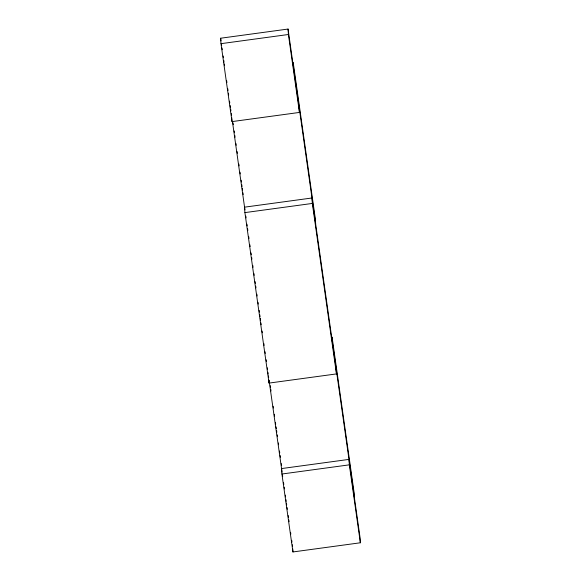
<?xml version="1.0" encoding="UTF-8"?>
<svg xmlns="http://www.w3.org/2000/svg" width="581" height="581" viewBox="0 0 581 581"><rect width="100%" height="100%" fill="white"/><g stroke="black" fill="none" stroke-linecap="round" stroke-linejoin="round"><path stroke-width="0.87" d="M299.092 106.984L299.44 112.431L232.022 121.603L220.983 43.669L220.635 38.223L288.053 29.05L360.017 537.331L360.365 542.777L292.947 551.95L281.908 474.016L281.56 468.569L348.978 459.397L349.334 464.844L360.365 542.777M220.983 43.669L288.408 34.497L288.053 29.05M244.906 212.61L312.324 203.437L311.975 197.99L244.55 207.163L244.906 212.61L269.039 383.09L336.457 373.917L336.108 368.47M281.908 474.016L349.334 464.844M288.408 34.497L299.44 112.431M312.324 203.437L336.457 373.917M233.039 122.889L233.293 124.683M234.179 130.95L234.433 132.744M234.818 135.431L235.065 137.225M235.959 143.492L236.213 145.286M237.099 151.554L237.353 153.348M238.871 164.096L239.125 165.89M240.011 172.158L240.265 173.951M241.159 180.219L241.413 182.013M241.79 184.7L242.045 186.494M242.299 188.28L242.553 190.074M242.931 192.761L243.185 194.555M270.238 385.639L270.492 387.433M270.746 389.219L271 391.013M273.157 406.242L273.411 408.036M274.297 414.304L274.552 416.098M275.438 422.365L275.692 424.159M276.069 426.846L276.324 428.64M276.578 430.427L276.832 432.22M277.21 434.908L277.464 436.701M278.357 442.969L278.604 444.763M279.497 451.03L279.751 452.824M280.129 455.511L280.383 457.305M281.269 463.573L281.524 465.366M220.635 38.223L221.012 40.888M221.39 43.546L221.637 45.325M222.015 47.983L222.269 49.763M223.148 55.972L223.402 57.751M223.772 60.409L224.026 62.189M224.281 63.961L224.527 65.733M226.663 80.81L226.917 82.575M227.788 88.762L228.042 90.527M228.413 93.178L228.667 94.95M229.539 101.138L229.793 102.902M230.163 105.553L230.417 107.318M230.664 109.09L230.918 110.855M231.289 113.506L231.543 115.27M232.429 121.509L244.935 209.85M245.821 216.125L246.075 217.911M246.961 224.186L247.215 225.973M247.593 228.66L247.847 230.454M248.741 236.736L248.995 238.53M249.881 244.819L250.135 246.613M251.028 252.895L251.282 254.696M251.66 257.383L251.914 259.184M252.808 265.466L253.062 267.26M253.948 273.549L254.202 275.343M255.095 281.632L255.35 283.426M255.727 286.121L255.981 287.915M256.875 294.204L257.129 295.998M258.015 302.28L258.269 304.081M259.162 310.363L259.416 312.157M259.794 314.851L260.048 316.652M260.303 318.446L260.557 320.24M260.942 322.934L261.196 324.728M262.089 331.017L262.343 332.811M263.868 343.589L264.123 345.383M265.009 351.665L265.263 353.459M266.149 359.733L266.403 361.52M267.289 367.795L267.543 369.581M267.928 372.268L268.182 374.062M268.437 375.856L268.691 377.65M269.068 380.323L282.061 472.113M282.439 474.771L282.686 476.543M283.564 482.738L283.818 484.51M284.189 487.168L284.443 488.941M285.322 495.143L285.569 496.908M285.946 499.566L286.201 501.338M286.448 503.11L286.702 504.882M287.079 507.54L287.326 509.312M288.205 515.507L288.452 517.279M288.83 519.937L289.084 521.709M290.587 532.334L290.834 534.106M291.713 540.308L291.967 542.08M292.345 544.731L292.592 546.503M354.497 498.367L354.141 492.92L332.078 337.053L332.434 342.492M315.65 223.968L315.301 218.521L293.231 62.654L293.587 68.1M292.744 548.842L292.947 551.95M268.836 379.981L269.039 383.09M231.768 117.711L232.022 121.603"/></g></svg>
